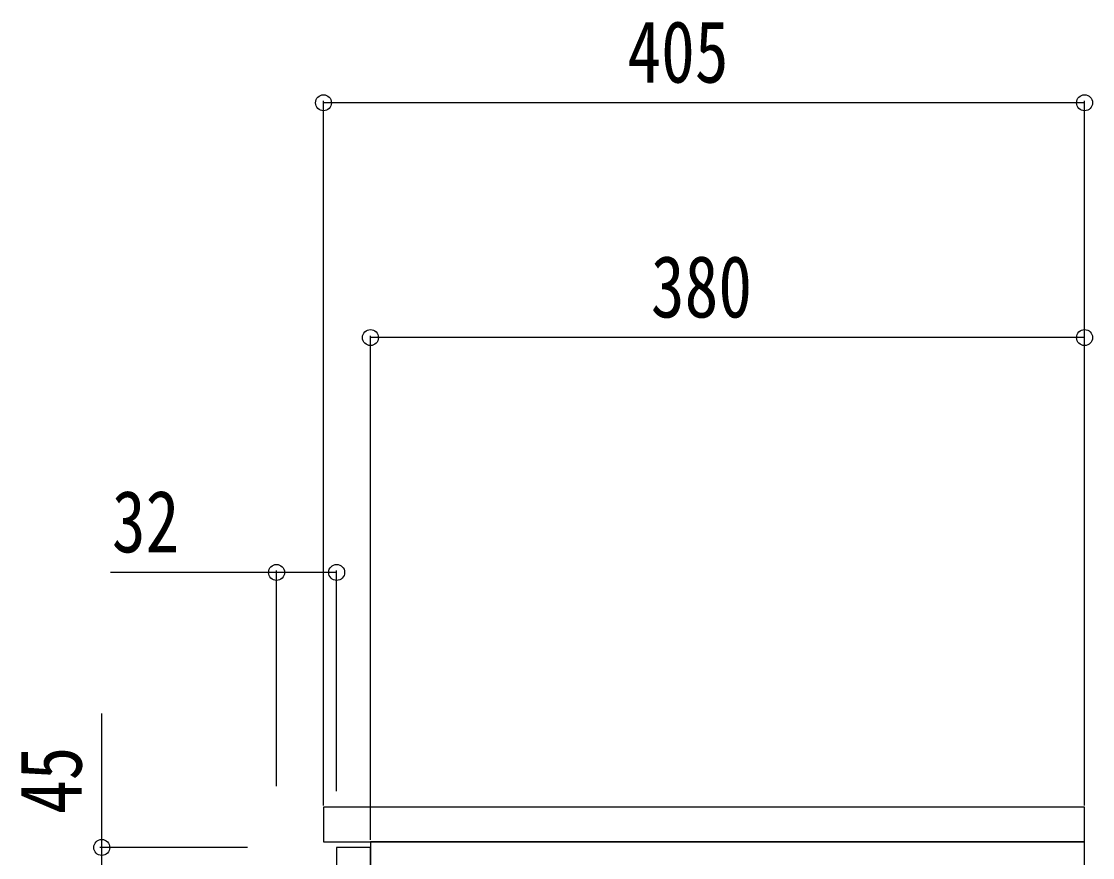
# Model space of a CAD drawing. Units: millimetres, scale not verified. Extents: x -4205 to 4205, y -2970 to 2970.
# Drawn here: x -2056 to -1486, y -1203 to -758 of the extents above; entities that cross this region are included whole.
import ezdxf
from ezdxf.enums import TextEntityAlignment as Align

# ---------------------------------------------------------------- set-up
doc = ezdxf.new("R2010")
doc.units = ezdxf.units.MM
doc.header["$LTSCALE"] = 20
doc.layers.add('0-3_YKK_12', color=2, linetype='Continuous')
doc.layers.add('0-5_YKK_D', color=6, linetype='Continuous')
doc.styles.add('ＭＳ ゴシック', font='')
doc.styles.get('ＭＳ ゴシック').set_extended_font_data('MS Gothic')

msp = doc.modelspace()

# ---------------------------------------------------------------- linework, layer by layer
at = {"layer": '0-3_YKK_12'}
for points in [[(-1894.98, -1195), (-1489.98, -1195), (-1489.98, -1176.6), (-1894.98, -1176.6)], [(-1869.98, -1975), (-1489.98, -1975), (-1489.98, -1195), (-1869.98, -1195)], [(-1887.98, -1972), (-1869.98, -1972), (-1869.98, -1198), (-1887.98, -1198)]]:
    msp.add_lwpolyline(points, close=True, dxfattribs=at)
at = {"layer": '0-5_YKK_D'}
for p, q in [((-1894.98, -1175.6), (-1894.98, -800.6)), ((-1489.98, -801.6), (-1894.98, -801.6)), ((-1489.98, -1175.6), (-1489.98, -800.6)), ((-1869.98, -1194), (-1869.98, -925.6)), ((-1489.98, -926.6), (-1869.98, -926.6)), ((-1489.98, -1175.6), (-1489.98, -925.6)), ((-1919.98, -1165.45), (-1919.98, -1050.6)), ((-1887.98, -1168.05), (-1887.98, -1050.6)), ((-1935.48, -1198), (-2013.98, -1198))]:
    msp.add_line(p, q, dxfattribs=at)
for points in [[(-1887.98, -1051.6), (-1919.98, -1051.6), (-2008.38, -1051.6)], [(-2012.98, -1243), (-2012.98, -1198), (-2012.98, -1126.6)]]:
    msp.add_lwpolyline(points, dxfattribs=at)
for centre in [(-1894.98, -801.6), (-1489.98, -801.6), (-1869.98, -926.6), (-1489.98, -926.6), (-1919.98, -1051.6), (-1887.98, -1051.6), (-2012.98, -1198)]:
    msp.add_circle(centre, 4.25, dxfattribs=at)

# ---------------------------------------------------------------- texts
at = {"layer": '0-5_YKK_D', "style": 'ＭＳ ゴシック', "width": 0.8}
for s, p in [('405', (-1733.28, -800.8)), ('380', (-1720.78, -925.8)), ('32', (-2007.58, -1050.8))]:
    msp.add_text(s, height=32.99, dxfattribs=at).set_placement(p, align=Align.BOTTOM_LEFT)
msp.add_text('45', height=32.99, rotation=90, dxfattribs=at).set_placement((-2013.78, -1180.2), align=Align.BOTTOM_LEFT)

doc.saveas('drawing.dxf')
